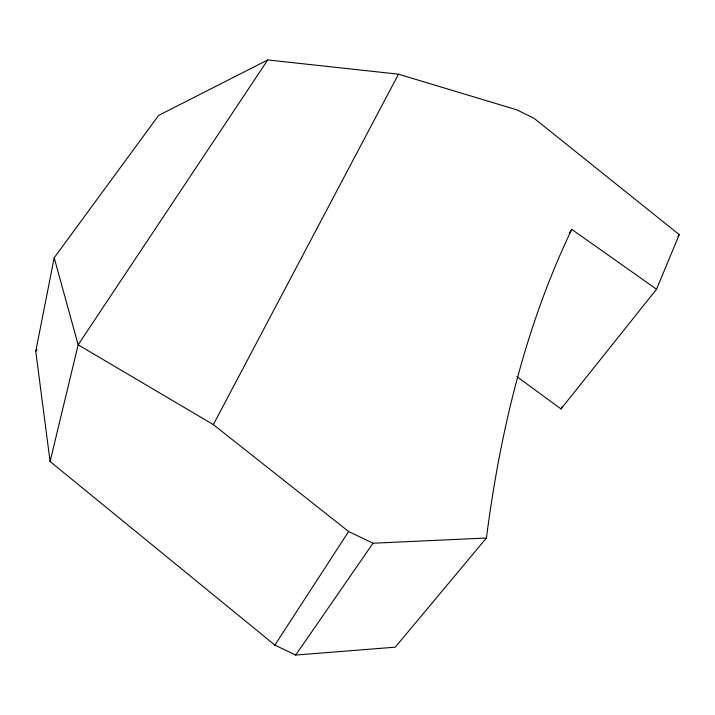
<?xml version="1.0" encoding="UTF-8"?>
<svg xmlns="http://www.w3.org/2000/svg" width="715" height="715" viewBox="0 0 715 715"><rect width="100%" height="100%" fill="white"/><g stroke="black" fill="none" stroke-linecap="round" stroke-linejoin="round"><path stroke-width="1.07" d="M656.54 289.218L679.25 234.627L534.114 118.324L516.739 109.806L398.478 74.181L267.741 59.944L158.632 115.41L54.197 257.793L35.75 351.288L50.104 461.515L274.873 645.109L295.688 655.056L395.27 647.173L486.432 538.011C500.08 431.914 525.373 326.21 571.768 229.399L656.54 289.218L561.016 408.935L516.874 376.626M50.104 461.515L78.15 344.809L267.741 59.944M561.016 408.935L561.927 406.915M486.432 538.011L373.016 543.221L348.634 531.504L213.338 424.63L398.478 74.181M274.873 645.109L348.634 531.504M569.283 233.09L571.768 229.399M295.688 655.056L373.016 543.221M35.75 351.288L37.028 349.456M677.892 236.379L679.25 234.627M213.338 424.63L78.15 344.809L54.197 257.793"/></g></svg>
